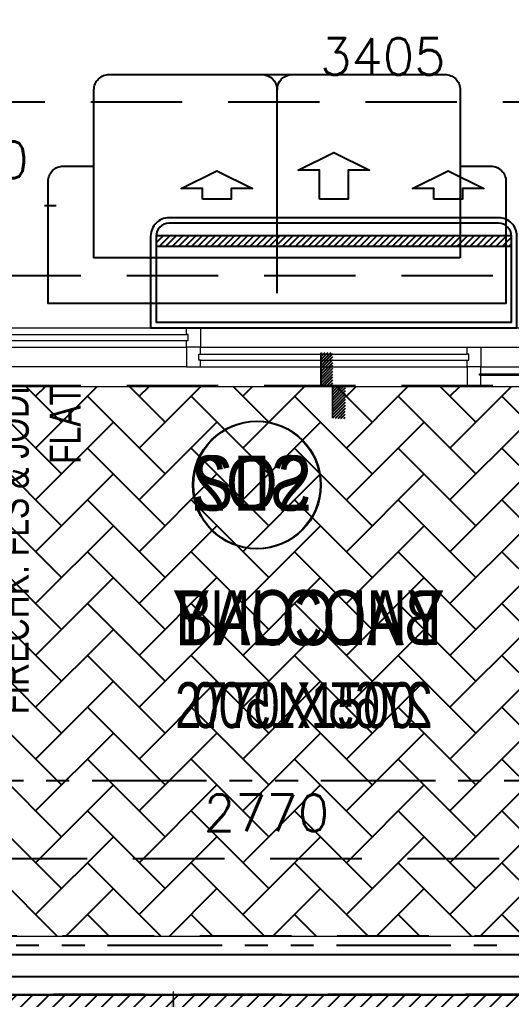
# Model space of a CAD drawing. Header units: millimetres. Extents: x 1135099 to 1230264, y -5736945 to -5695799.
# Drawn here: x 1207058 to 1208401, y -5729282 to -5726609 of the extents above; entities that cross this region are included whole.
import ezdxf
from ezdxf.enums import TextEntityAlignment as Align

# ---------------------------------------------------------------- set-up
doc = ezdxf.new("R2010")
doc.units = ezdxf.units.MM
doc.header["$LTSCALE"] = 1000
doc.header["$MEASUREMENT"] = 0
for name, pattern in [('$0$AUDIT_D_120904163729-0', [0]), ('$0$PHANTOM2', [1.25, 0.625, -0.125, 0.125, -0.125, 0.125, -0.125]), ('2BHK-A - FRONT$1$AUDIT_D_120904163729-0', [0]), ('AUDIT_D_120904163729-0', [0]), ('T8(T9 IS SIMILAR) - DIMENSION & TEXTING$0$HIDDEN', [0.375, 0.25, -0.125]), ('T8(T9 IS SIMILAR)$0$$0$HIDDEN', [0.375, 0.25, -0.125])]:
    doc.linetypes.add(name, pattern=pattern)
doc.layers.get('0').update_dxf_attribs({"linetype": 'AUDIT_D_120904163729-0'})
for name, color, linetype in [('$0$A-WALL-FEATURES', 6, '$0$AUDIT_D_120904163729-0'), ('2BHK-A - FRONT$0$a-furniture', 8, 'Continuous'), ('2BHK-A - FRONT$0$A-INDOOR UNIT', 30, 'Continuous'), ('2BHK-A - FRONT$0$a-window-no', 125, 'Continuous'), ('2BHK-A - FRONT$1$A-DECK SUNK 125', 8, 'Continuous'), ('2BHK-A - FRONT$1$A-HATCH -160', 251, '2BHK-A - FRONT$1$AUDIT_D_120904163729-0'), ('2BHK-A - FRONT$1$a-tile drop', 3, 'Continuous'), ('2BHK-A - FRONT$1$APT PLANS-typ$0$TILEDROP', 3, 'Continuous'), ('2BHK-A - FRONT$1$ELE 1', 1, 'Continuous'), ('T8(T9 IS SIMILAR) - DIMENSION & TEXTING$0$A-DIMENSIONS', 2, 'T8(T9 IS SIMILAR) - DIMENSION & TEXTING$0$HIDDEN'), ('T8(T9 IS SIMILAR) - DIMENSION & TEXTING$1$a-window-no', 125, 'Continuous'), ('T8(T9 IS SIMILAR)$0$S-BEAM', 20, 'T8(T9 IS SIMILAR)$0$$0$HIDDEN')]:
    doc.layers.add(name, color=color, linetype=linetype)
for name, color, linetype, lineweight in [('2BHK-A - FRONT$0$a-Text', 4, 'Continuous', 0), ('2BHK-A - FRONT$0$a-TEXT -R SIZE', 4, 'Continuous', 0), ('2BHK-A - FRONT$1$A-WALL- 160', 6, 'Continuous', 30), ('2BHK-A - FRONT$1$Ele', 8, 'Continuous', 15), ('2BHK-A - FRONT$1$Window', 4, 'Continuous', 20), ('T8(T9 IS SIMILAR) - DIMENSION & TEXTING$1$a-Text', 4, 'Continuous', 0), ('T8(T9 IS SIMILAR) - DIMENSION & TEXTING$1$a-TEXT -R SIZE', 4, 'Continuous', 0), ('T8(T9 IS SIMILAR) - DIMENSION & TEXTING$1$R0-18-10-2014-T1-1st Podium Floor Plan$0$Text', 2, 'Continuous', 0), ('T8(T9 IS SIMILAR)$0$D&W', 8, 'Continuous', 25)]:
    doc.layers.add(name, color=color, linetype=linetype, lineweight=lineweight)
doc.styles.add('2BHK-A - FRONT$0$ARIAL ARROW', font='swisscl.ttf')
doc.styles.add('2BHK-A - FRONT$0$LODHA STANDERD', font='sanss___.ttf')
doc.styles.add('T8(T9 IS SIMILAR) - DIMENSION & TEXTING$0$Romans 1', font='romans.shx', dxfattribs={"height": 100})
doc.styles.add('T8(T9 IS SIMILAR) - DIMENSION & TEXTING$1$ARIAL ARROW', font='swisscl.ttf')
doc.styles.add('T8(T9 IS SIMILAR) - DIMENSION & TEXTING$1$LODHA STANDERD', font='sanss___.ttf')
doc.styles.add('T8(T9 IS SIMILAR) - DIMENSION & TEXTING$1$Tahoma', font='tahoma.ttf')
doc.dimstyles.new('T8(T9 IS SIMILAR) - DIMENSION & TEXTING$0$ALPINE S', dxfattribs={"dimscale": 0, "dimtxt": 100, "dimasz": 75, "dimexe": 0, "dimexo": 0, "dimgap": 75, "dimtad": 1, "dimdec": 0, "dimzin": 0, "dimdsep": 46, "dimtxsty": 'T8(T9 IS SIMILAR) - DIMENSION & TEXTING$0$Romans 1', "dimblk": 'T8(T9 IS SIMILAR) - DIMENSION & TEXTING$0$_ArchTick', "dimcen": 0.09, "dimclrd": 256, "dimclre": 256, "dimclrt": 7, "dimadec": 0, "dimazin": 0, "dimtfac": 1, "dimtdec": 0, "dimtofl": 0, "dimtmove": 1, "dimatfit": 0, "dimldrblk": 'T8(T9 IS SIMILAR) - DIMENSION & TEXTING$0$_Open90', "dimfxl": 1, "dimtolj": 1, "dimtzin": 0, "dimarcsym": 0})
doc.dimstyles.new('T8(T9 IS SIMILAR) - DIMENSION & TEXTING$1$SAMATA STD', dxfattribs={"dimtxt": 100, "dimasz": 50, "dimexe": 50, "dimexo": 50, "dimgap": 10, "dimtad": 0, "dimdec": 0, "dimrnd": 5, "dimzin": 0, "dimdsep": 46, "dimtxsty": 'T8(T9 IS SIMILAR) - DIMENSION & TEXTING$1$Tahoma', "dimblk": 'T8(T9 IS SIMILAR) - DIMENSION & TEXTING$1$_Origin2', "dimcen": -50, "dimdle": 50, "dimclrd": 7, "dimclre": 7, "dimclrt": 7, "dimadec": 0, "dimazin": 0, "dimtfac": 1, "dimtdec": 0, "dimtmove": 1, "dimatfit": 3, "dimfxl": 150, "dimtfill": 1, "dimtolj": 1, "dimtzin": 0, "dimlwd": -1, "dimlwe": -1, "dimarcsym": 0})

# ---------------------------------------------------------------- blocks, each defined once
blk = doc.blocks.new('T8(T9 IS SIMILAR) - DIMENSION & TEXTING$1$WINDOW TAG')
at = {"layer": 'T8(T9 IS SIMILAR) - DIMENSION & TEXTING$1$a-window-no'}
blk.add_circle((0, 0), 174.1, dxfattribs=at)
at = {"layer": 'T8(T9 IS SIMILAR) - DIMENSION & TEXTING$1$a-window-no', "style": 'T8(T9 IS SIMILAR) - DIMENSION & TEXTING$1$LODHA STANDERD'}
blk.add_attdef('WINDOW', text='', height=150, dxfattribs=at).set_placement((11.3, 2.8), align=Align.MIDDLE_CENTER)
blk = doc.blocks.new('T8(T9 IS SIMILAR) - DIMENSION & TEXTING$0$_ArchTick')
at = {"color": 0, "linetype": 'ByBlock', "const_width": 0.15}
blk.add_lwpolyline([(-0.5, -0.5), (0.5, 0.5)], dxfattribs=at)
blk = doc.blocks.new('*D546')
at = {"layer": 'T8(T9 IS SIMILAR) - DIMENSION & TEXTING$0$A-DIMENSIONS', "linetype": 'T8(T9 IS SIMILAR) - DIMENSION & TEXTING$0$HIDDEN', "lineweight": -2, "transparency": 16777216}
for p, q in [((1206347.3, -5728684), (1206347.3, -5728898.5)), ((1209117.3, -5728684), (1209117.3, -5728898.5))]:
    blk.add_line(p, q, dxfattribs=at)
at = {"layer": 'T8(T9 IS SIMILAR) - DIMENSION & TEXTING$0$A-DIMENSIONS', "lineweight": -2, "transparency": 16777216}
blk.add_line((1209117.3, -5728898.5), (1206347.3, -5728898.5), dxfattribs=at)
at = {"layer": 'T8(T9 IS SIMILAR) - DIMENSION & TEXTING$0$A-DIMENSIONS', "linetype": 'ByBlock', "lineweight": -2, "transparency": 16777216, "xscale": 75, "yscale": 75, "zscale": 75, "rotation": 180}
blk.add_blockref('T8(T9 IS SIMILAR) - DIMENSION & TEXTING$0$_ArchTick', (1206347.3, -5728898.5), dxfattribs=at)
at = {"layer": 'T8(T9 IS SIMILAR) - DIMENSION & TEXTING$0$A-DIMENSIONS', "linetype": 'ByBlock', "lineweight": -2, "transparency": 16777216, "xscale": 75, "yscale": 75, "zscale": 75}
blk.add_blockref('T8(T9 IS SIMILAR) - DIMENSION & TEXTING$0$_ArchTick', (1209117.3, -5728898.5), dxfattribs=at)
at = {"layer": 'T8(T9 IS SIMILAR) - DIMENSION & TEXTING$0$A-DIMENSIONS', "color": 7, "linetype": 'ByBlock', "transparency": 16777216, "insert": (1207732.3, -5728773.5), "char_height": 100, "attachment_point": 5, "style": 'T8(T9 IS SIMILAR) - DIMENSION & TEXTING$0$Romans 1'}
blk.add_mtext('\\A1;2770', dxfattribs=at)
blk = doc.blocks.new('T8(T9 IS SIMILAR) - DIMENSION & TEXTING$0$_Open90')
at = {"color": 0, "linetype": 'ByBlock', "lineweight": -2}
for p, q in [((-0.5, 0.5), (0, 0)), ((0, 0), (-1, 0)), ((0, 0), (-0.5, -0.5))]:
    blk.add_line(p, q, dxfattribs=at)
blk = doc.blocks.new('*D548')
at = {"layer": 'T8(T9 IS SIMILAR) - DIMENSION & TEXTING$0$A-DIMENSIONS', "linetype": 'T8(T9 IS SIMILAR) - DIMENSION & TEXTING$0$HIDDEN', "lineweight": -2, "transparency": 16777216}
for p, q in [((1206347.3, -5727053), (1206347.3, -5726834.4)), ((1209752.3, -5727053), (1209752.3, -5726834.4))]:
    blk.add_line(p, q, dxfattribs=at)
at = {"layer": 'T8(T9 IS SIMILAR) - DIMENSION & TEXTING$0$A-DIMENSIONS', "lineweight": -2, "transparency": 16777216}
blk.add_line((1209752.3, -5726834.4), (1206347.3, -5726834.4), dxfattribs=at)
at = {"layer": 'T8(T9 IS SIMILAR) - DIMENSION & TEXTING$0$A-DIMENSIONS', "linetype": 'ByBlock', "lineweight": -2, "transparency": 16777216, "xscale": 75, "yscale": 75, "zscale": 75, "rotation": 180}
blk.add_blockref('T8(T9 IS SIMILAR) - DIMENSION & TEXTING$0$_ArchTick', (1206347.3, -5726834.4), dxfattribs=at)
at = {"layer": 'T8(T9 IS SIMILAR) - DIMENSION & TEXTING$0$A-DIMENSIONS', "linetype": 'ByBlock', "lineweight": -2, "transparency": 16777216, "xscale": 75, "yscale": 75, "zscale": 75}
blk.add_blockref('T8(T9 IS SIMILAR) - DIMENSION & TEXTING$0$_ArchTick', (1209752.3, -5726834.4), dxfattribs=at)
at = {"layer": 'T8(T9 IS SIMILAR) - DIMENSION & TEXTING$0$A-DIMENSIONS', "color": 7, "linetype": 'ByBlock', "transparency": 16777216, "insert": (1208049.8, -5726709.4), "char_height": 100, "attachment_point": 5, "style": 'T8(T9 IS SIMILAR) - DIMENSION & TEXTING$0$Romans 1'}
blk.add_mtext('\\A1;3405', dxfattribs=at)
blk = doc.blocks.new('*D550')
at = {"layer": 'T8(T9 IS SIMILAR) - DIMENSION & TEXTING$0$A-DIMENSIONS', "lineweight": -2, "transparency": 16777216}
for p, q in [((1206532.3, -5727321), (1206750.6, -5727116.4)), ((1206750.6, -5727116.4), (1207157.8, -5727116.4)), ((1206347.3, -5727321), (1206272.3, -5727321)), ((1206717.3, -5727321), (1206347.3, -5727321)), ((1206717.3, -5727321), (1206792.3, -5727321))]:
    blk.add_line(p, q, dxfattribs=at)
at = {"layer": 'T8(T9 IS SIMILAR) - DIMENSION & TEXTING$0$A-DIMENSIONS', "linetype": 'T8(T9 IS SIMILAR) - DIMENSION & TEXTING$0$HIDDEN', "lineweight": -2, "transparency": 16777216}
for p, q in [((1206347.3, -5727449.6), (1206347.3, -5727321)), ((1206717.3, -5727449.6), (1206717.3, -5727321))]:
    blk.add_line(p, q, dxfattribs=at)
at = {"layer": 'T8(T9 IS SIMILAR) - DIMENSION & TEXTING$0$A-DIMENSIONS', "linetype": 'ByBlock', "lineweight": -2, "transparency": 16777216, "xscale": 75, "yscale": 75, "zscale": 75}
blk.add_blockref('T8(T9 IS SIMILAR) - DIMENSION & TEXTING$0$_ArchTick', (1206347.3, -5727321), dxfattribs=at)
at = {"layer": 'T8(T9 IS SIMILAR) - DIMENSION & TEXTING$0$A-DIMENSIONS', "linetype": 'ByBlock', "lineweight": -2, "transparency": 16777216, "xscale": 75, "yscale": 75, "zscale": 75, "rotation": 180}
blk.add_blockref('T8(T9 IS SIMILAR) - DIMENSION & TEXTING$0$_ArchTick', (1206717.3, -5727321), dxfattribs=at)
at = {"layer": 'T8(T9 IS SIMILAR) - DIMENSION & TEXTING$0$A-DIMENSIONS', "color": 7, "linetype": 'ByBlock', "transparency": 16777216, "insert": (1206954.2, -5726991.4), "char_height": 100, "attachment_point": 5, "style": 'T8(T9 IS SIMILAR) - DIMENSION & TEXTING$0$Romans 1'}
blk.add_mtext('\\A1;370', dxfattribs=at)
blk = doc.blocks.new('T8(T9 IS SIMILAR) - DIMENSION & TEXTING$1$_Origin2')
at = {"color": 0, "linetype": 'ByBlock', "lineweight": -2}
blk.add_line((-0.5, 0), (-1, 0), dxfattribs=at)
for radius in [0.5, 0.25]:
    blk.add_circle((0, 0), radius, dxfattribs=at)
blk = doc.blocks.new('2BHK-A - FRONT$1$2400')
at = {"layer": '2BHK-A - FRONT$1$Window', "color": 1, "lineweight": 13}
for p, q in [((1151176.5, -5692111.9), (1148842.5, -5692111.9)), ((1149607.5, -5692111.9), (1148880, -5692111.9)), ((1149607.5, -5692165.3), (1148880, -5692165.3)), ((1150373.7, -5692165.3), (1149645, -5692165.3)), ((1150411.2, -5692165.3), (1151176.5, -5692165.3)), ((1149607.5, -5692218.6), (1148842.5, -5692218.6)), ((1150373.7, -5692218.6), (1149645, -5692218.6)), ((1151139, -5692218.6), (1150411.2, -5692218.6)), ((1150373.7, -5692271.9), (1148842.5, -5692271.9)), ((1151139, -5692271.9), (1150411.2, -5692271.9))]:
    blk.add_line(p, q, dxfattribs=at)
at = {"layer": '2BHK-A - FRONT$1$Window', "color": 5, "lineweight": 13}
for p, q in [((1149607.5, -5692142.2), (1148880, -5692142.2)), ((1149607.5, -5692146.7), (1148880, -5692146.7)), ((1150373.7, -5692183.8), (1149645, -5692183.8)), ((1150373.7, -5692200), (1149645, -5692200)), ((1151139, -5692237.2), (1150411.2, -5692237.2)), ((1151139, -5692253.3), (1150411.2, -5692253.3))]:
    blk.add_line(p, q, dxfattribs=at)
at = {"layer": '2BHK-A - FRONT$1$Window', "color": 4, "lineweight": 13}
for points in [[(1148842.5, -5692111.9), (1148809.5, -5692111.9), (1148809.5, -5692271.9), (1148842.5, -5692271.9)], [(1148880, -5692146.7), (1148880, -5692165.3), (1148842.5, -5692165.3), (1148842.5, -5692111.9), (1148880, -5692111.9), (1148880, -5692142.2), (1148875.5, -5692142.2), (1148875.5, -5692146.7)], [(1149607.5, -5692146.7), (1149607.5, -5692165.3), (1149645, -5692165.3), (1149645, -5692111.9), (1149607.5, -5692111.9), (1149607.5, -5692142.2), (1149612, -5692142.2), (1149612, -5692146.7)], [(1151209.5, -5692111.9), (1151176.5, -5692111.9), (1151176.5, -5692271.9), (1151209.5, -5692271.9)], [(1149645, -5692200), (1149645, -5692218.6), (1149607.5, -5692218.6), (1149607.5, -5692165.3), (1149645, -5692165.3), (1149645, -5692183.8), (1149640.5, -5692183.8), (1149640.5, -5692200)], [(1150373.7, -5692200), (1150373.7, -5692218.6), (1150411.2, -5692218.6), (1150411.2, -5692165.3), (1150373.7, -5692165.3), (1150373.7, -5692183.8), (1150378.2, -5692183.8), (1150378.2, -5692200)], [(1150411.2, -5692253.3), (1150411.2, -5692271.9), (1150373.7, -5692271.9), (1150373.7, -5692218.6), (1150411.2, -5692218.6), (1150411.2, -5692237.2), (1150406.7, -5692237.2), (1150406.7, -5692253.3)], [(1151139, -5692253.3), (1151139, -5692271.9), (1151176.5, -5692271.9), (1151176.5, -5692218.6), (1151139, -5692218.6), (1151139, -5692237.2), (1151143.5, -5692237.2), (1151143.5, -5692253.3)]]:
    blk.add_lwpolyline(points, close=True, dxfattribs=at)
blk = doc.blocks.new('2BHK-A - FRONT$0$WINDOW TAG')
at = {"layer": '2BHK-A - FRONT$0$a-window-no'}
blk.add_circle((0, 0), 174.1, dxfattribs=at)
at = {"layer": '2BHK-A - FRONT$0$a-window-no', "style": '2BHK-A - FRONT$0$LODHA STANDERD'}
blk.add_attdef('WINDOW', text='', height=150, dxfattribs=at).set_placement((11.3, 2.8), align=Align.MIDDLE_CENTER)
blk = doc.blocks.new('2BHK-A - FRONT$1$TILE DROP -x')
at = {"layer": '2BHK-A - FRONT$1$APT PLANS-typ$0$TILEDROP'}
h = blk.add_hatch(dxfattribs=at)
h.set_pattern_fill('ACET-2D-ANSI31', color=8, scale=90, angle=90, style=0)
h.set_pattern_definition([(135, (-851695.914, 5365039.183), (-7.954951288, -7.954951288), [])])
h.paths.add_polyline_path([(-58323.9, -19205.9), (-58323.9, -19023.7), (-58261.5, -19023.7), (-58261.5, -19205.9)])
edge = h.paths.add_edge_path()
edge.add_line((-58323.9, -19381.2), (-58393.7, -19381.2))
edge.add_line((-58323.9, -19205.9), (-58323.9, -19381.2))
edge.add_line((-58393.1, -19205.9), (-58323.9, -19205.9))
edge.add_line((-58393.1, -19381.2), (-58393.1, -19205.9))
at = {"layer": '2BHK-A - FRONT$1$APT PLANS-typ$0$TILEDROP', "color": 1}
blk.add_line((-58153.9, -19205.9), (-58434, -19205.9), dxfattribs=at)
at = {"layer": '2BHK-A - FRONT$1$APT PLANS-typ$0$TILEDROP', "color": 20, "const_width": 10}
for points in [[(-58261.5, -19205.9), (-58261.5, -19023.7)], [(-58323.9, -19381.2), (-58323.9, -19205.9)], [(-58323.9, -19205.9), (-58261.5, -19205.9)]]:
    blk.add_lwpolyline(points, dxfattribs=at)
blk = doc.blocks.new('2BHK-A - FRONT$0$1.5tr')
at = {"layer": '2BHK-A - FRONT$0$A-INDOOR UNIT'}
h = blk.add_hatch(dxfattribs=at)
h.set_pattern_fill('ANSI31', color=3, scale=100, style=0)
h.paths.add_polyline_path([(222.8, 485), (251, 485), (251, -485), (222.8, -485)])
for points in [[(300, 450), (300, -450, -0.414214), (250, -500), (0, -500), (0, 500), (250, 500, -0.414214)], [(285, 450), (285, -450, -0.414214), (250, -485), (15, -485), (15, 485), (250, 485, -0.414214)]]:
    blk.add_lwpolyline(points, format="xyb", close=True, dxfattribs=at)
at = {"layer": '2BHK-A - FRONT$0$A-INDOOR UNIT', "color": 3}
blk.add_lwpolyline([(222.8, 485), (251, 485), (251, -485), (222.8, -485)], close=True, dxfattribs=at)
at = {"layer": '2BHK-A - FRONT$0$A-INDOOR UNIT', "color": 0, "ltscale": 300}
for points in [[(350.5, 273.3), (379.7, 273.3), (379.7, 214.8), (428.5, 312.3), (379.7, 409.8), (379.7, 351.3), (350.5, 351.3)], [(350.5, -39), (429.7, -39), (429.7, -97.5), (478.5, 0), (429.7, 97.5), (429.7, 39), (350.5, 39)], [(350.5, -358.3), (379.7, -358.3), (379.7, -416.8), (428.5, -319.3), (379.7, -221.8), (379.7, -280.3), (350.5, -280.3)]]:
    blk.add_lwpolyline(points, close=True, dxfattribs=at)
blk = doc.blocks.new('2BHK-A - FRONT')
at = {"layer": '2BHK-A - FRONT$1$A-DECK SUNK 125'}
h = blk.add_hatch(dxfattribs=at)
h.set_pattern_fill('AR-HBONE', color=256, scale=25)
h.set_pattern_definition([(45, (0, -0.98), (1e-14, 141.4213562), [300, -100]), (135, (70.71, 69.74), (1e-14, 141.4213562), [300, -100])])
h.paths.add_polyline_path([(1148934.5, -5727609.6), (1151704.5, -5727609.6), (1151704.5, -5729109.6), (1148934.5, -5729109.6)])
at = {"layer": '2BHK-A - FRONT$1$A-HATCH -160', "linetype": 'ByBlock'}
h = blk.add_hatch(dxfattribs=at)
h.set_pattern_fill('ANSI32', color=256, scale=150)
h.set_pattern_definition([(45, (0, -0.55), (-39.77475644, 39.77475644), []), (45, (26.517, -0.55), (-39.77475644, 39.77475644), [])])
h.paths.add_polyline_path([(1145269.9, -5728524.2), (1145269.9, -5728684.2), (1144639.8, -5728684.2), (1144639.8, -5726829.5), (1144799.8, -5726829.5), (1144799.8, -5728524.2)])
h.paths.add_polyline_path([(1148934.5, -5727449.8), (1148934.5, -5727609.8), (1147999.5, -5727609.8), (1147999.5, -5727009.5), (1148159.5, -5727009.5), (1148159.5, -5727449.8)])
h.paths.add_polyline_path([(1147999.5, -5728684.2), (1147999.5, -5728524.2), (1147369.9, -5728524.2), (1147369.9, -5728684.2)])
edge = h.paths.add_edge_path()
edge.add_line((1151334.5, -5727449.8), (1151779.5, -5727449.8))
edge.add_line((1151779.5, -5727449.8), (1151779.5, -5727609.8))
edge.add_line((1151704.5, -5727609.8), (1151334.5, -5727609.8))
edge.add_line((1151334.5, -5727609.8), (1151334.5, -5727449.8))
h.paths.add_polyline_path([(1146264.5, -5719573.8), (1146424.5, -5719573.8), (1146424.5, -5719224.6), (1146264.5, -5719224.6)])
h.paths.add_polyline_path([(1145549.4, -5721834.4), (1145788.9, -5721834.4), (1145790, -5721674.6), (1145549.4, -5721674.6)])
h.paths.add_polyline_path([(1145949.5, -5721924.2), (1145949.5, -5722524.6), (1145789.5, -5722524.6), (1145789.5, -5721924.2)])
h.paths.add_polyline_path([(1144599.5, -5721924.6), (1144759.5, -5721924.6), (1144762, -5722524.6), (1144602, -5722524.6)])
h.paths.add_polyline_path([(1144599.5, -5723474.6), (1144599.5, -5723174.6), (1144759.5, -5723174.6), (1144759.5, -5723314.6), (1145789.5, -5723314.6), (1145789.5, -5723174.6), (1145949.5, -5723174.6), (1145949.5, -5723474.2)])
at = {"layer": '2BHK-A - FRONT$0$a-furniture'}
for p, q in [((1150289.3, -5727258.5), (1150289.3, -5726800.3)), ((1150289.3, -5727355), (1150289.3, -5726896.8))]:
    blk.add_line(p, q, dxfattribs=at)
blk.add_lwpolyline([(1149789.3, -5727258.5), (1150789.3, -5727258.5), (1150789.3, -5726800.3, 0.414214), (1150747.6, -5726758.6), (1149830.9, -5726758.6, 0.414214), (1149789.3, -5726800.3)], format="xyb", close=True, dxfattribs=at)
blk.add_lwpolyline([(1149789.3, -5727008.6), (1149705.9, -5727008.6, 0.414214), (1149664.3, -5727050.3), (1149664.3, -5727383.5), (1150914.3, -5727383.5), (1150914.3, -5727050.3, 0.414214), (1150872.6, -5727008.6), (1150789.3, -5727008.6)], format="xyb", dxfattribs=at)
for centre, start, end in [((1150247.6, -5726800.3, 0), 359.9998, 89.9998), ((1150330.9, -5726800.3, 0), 90.0002, 180.0002)]:
    blk.add_arc(centre, 41.7, start, end, dxfattribs=at)
at = {"layer": '2BHK-A - FRONT$1$Ele'}
for p, q in [((1151704.5, -5729109.6), (1148934.5, -5729109.6)), ((1151704.5, -5729269.6), (1148774.5, -5729269.6))]:
    blk.add_line(p, q, dxfattribs=at)
at = {"layer": '2BHK-A - FRONT$1$ELE 1'}
for p, q in [((1151704.5, -5729159.6), (1148884.5, -5729159.6)), ((1151704.5, -5729219.6), (1148824.5, -5729219.6))]:
    blk.add_line(p, q, dxfattribs=at)
at = {"layer": '2BHK-A - FRONT$0$A-INDOOR UNIT', "rotation": 90}
blk.add_blockref('2BHK-A - FRONT$0$1.5tr', (1150134.5, -5727449.6), dxfattribs=at)
at = {"layer": '2BHK-A - FRONT$0$a-window-no'}
ref = blk.add_blockref('2BHK-A - FRONT$0$WINDOW TAG', (1150345, -5727878.4), dxfattribs=dict(at, xscale=-1))
ref.add_attrib('WINDOW', 'SD2', dxfattribs={"height": 150, "style": '2BHK-A - FRONT$0$LODHA STANDERD', "width": 0.8}).set_placement((1150358.7, -5727873.4), align=Align.MIDDLE_CENTER)
at = {"layer": '2BHK-A - FRONT$1$a-tile drop', "extrusion": (0, 0, -1), "xscale": -0.5, "yscale": 0.5, "zscale": -0.5}
blk.add_blockref('2BHK-A - FRONT$1$TILE DROP -x', (-1179299.9, -5718006.2), dxfattribs=at)
at = {"layer": '2BHK-A - FRONT$1$A-WALL- 160', "linetype": 'ByBlock', "xscale": -1, "rotation": 180}
blk.add_blockref('2BHK-A - FRONT$1$2400', (125, -11419721.5), dxfattribs=at)
at = {"layer": '2BHK-A - FRONT$0$a-Text', "style": '2BHK-A - FRONT$0$ARIAL ARROW'}
blk.add_text('BALCONY', height=150, dxfattribs=at).set_placement((1149840.1, -5728315.5))
at = {"layer": '2BHK-A - FRONT$0$a-TEXT -R SIZE', "color": 2, "style": '2BHK-A - FRONT$0$ARIAL ARROW'}
blk.add_text('2765X1500', height=125, dxfattribs=at).set_placement((1149864.5, -5728541.5))
blk = doc.blocks.new('T8(T9 IS SIMILAR)')
at = {"layer": 'T8(T9 IS SIMILAR)$0$S-BEAM'}
for p, q in [((1209851.9, -5727308.3, 0), (1202691.8, -5727308.2, 0)), ((1209851.9, -5727608.3, 0), (1202691.8, -5727608.2, 0))]:
    blk.add_line(p, q, dxfattribs=at)
at = {"layer": 'T8(T9 IS SIMILAR)$0$S-BEAM', "elevation": -460.3}
for points in [[(1203266.7, -5729268.9), (1209276.7, -5729268.9), (1209277, -5728483.3)], [(1203426.7, -5729108.9), (1209116.7, -5729108.9)]]:
    blk.add_lwpolyline(points, dxfattribs=at)
at = {"layer": 'T8(T9 IS SIMILAR)$0$S-BEAM'}
blk.add_lwpolyline([(1209276.7, -5728705.5), (1209276.7, -5728505.5), (1209276.7, -5728505.5), (1209276.7, -5728705.5), (1209276.7, -5728705.5), (1209276.7, -5729268.9), (1203266.7, -5729268.9), (1203266.7, -5728483.4), (1203426.7, -5728483.4), (1203426.7, -5729108.9), (1209116.7, -5729108.9), (1209116.7, -5728483.3), (1209276.7, -5728483.4), (1209276.7, -5728705.5), (1209276.7, -5728705.5), (1209276.7, -5728505.5), (1209276.7, -5728506), (1209276.9, -5728683.3), (1209303.7, -5728683.3)], dxfattribs=at)
at = {"layer": 'T8(T9 IS SIMILAR)$0$D&W', "linetype": 'ByBlock', "xscale": -1}
blk.add_blockref('2BHK-A - FRONT', (2358051.8, -0.4), dxfattribs=at)
blk = doc.blocks.new('T8(T9 IS SIMILAR) - DIMENSION & TEXTING')
at = {"layer": 'T8(T9 IS SIMILAR) - DIMENSION & TEXTING$1$a-window-no'}
ref = blk.add_blockref('T8(T9 IS SIMILAR) - DIMENSION & TEXTING$1$WINDOW TAG', (1207706.7, -5727878.8), dxfattribs=at)
ref.add_attrib('WINDOW', 'SD2', dxfattribs={"height": 150, "style": 'T8(T9 IS SIMILAR) - DIMENSION & TEXTING$1$LODHA STANDERD', "width": 0.8}).set_placement((1207692.6, -5727873.7), align=Align.MIDDLE_CENTER)
at = {"layer": 'T8(T9 IS SIMILAR) - DIMENSION & TEXTING$1$a-Text', "style": 'T8(T9 IS SIMILAR) - DIMENSION & TEXTING$1$ARIAL ARROW'}
blk.add_text('BALCONY', height=150, dxfattribs=at).set_placement((1207483.6, -5728315.8))
at = {"layer": 'T8(T9 IS SIMILAR) - DIMENSION & TEXTING$1$a-TEXT -R SIZE', "color": 2, "style": 'T8(T9 IS SIMILAR) - DIMENSION & TEXTING$1$ARIAL ARROW'}
blk.add_text('2770X1500', height=125, dxfattribs=at).set_placement((1207482.8, -5728541.8))
at = {"layer": 'T8(T9 IS SIMILAR) - DIMENSION & TEXTING$1$R0-18-10-2014-T1-1st Podium Floor Plan$0$Text', "linetype": 'ByBlock', "insert": (1206714.6, -5727608.4), "char_height": 85, "width": 985.308, "attachment_point": 3, "rotation": 90, "style": 'T8(T9 IS SIMILAR) - DIMENSION & TEXTING$1$ARIAL ARROW'}
blk.add_mtext('*TO BE ELIMINATED IN CASE OF REFUGE, FIRECHK. FLS & JODI FLAT', dxfattribs=at)
at = {"layer": 'T8(T9 IS SIMILAR) - DIMENSION & TEXTING$0$A-DIMENSIONS', "linetype": 'ByBlock'}
for base, p1, p2, picture, middle in [((1206347.3, -5726834.4), (1209752.3, -5727053, -0.1), (1206347.3, -5727053), '*D548', (1208049.8, -5726709.4)), ((1206347.3, -5728898.5), (1209117.3, -5728684), (1206347.3, -5728684), '*D546', (1207732.3, -5728773.5))]:
    dim = blk.add_linear_dim(base=base, p1=p1, p2=p2, angle=180, dimstyle='T8(T9 IS SIMILAR) - DIMENSION & TEXTING$0$ALPINE S', override={"dimscale": 1, "dimfxl": 5, "dimarcsym": 1}, dxfattribs=at)
    dim.commit()
    dim.dimension.update_dxf_attribs({"geometry": picture, "text_midpoint": middle})
dim = blk.add_linear_dim(base=(1206347.3, -5727321), p1=(1206717.3, -5727449.6), p2=(1206347.3, -5727449.6), angle=180, dimstyle='T8(T9 IS SIMILAR) - DIMENSION & TEXTING$0$ALPINE S', override={"dimscale": 1, "dimfxl": 5, "dimarcsym": 1}, dxfattribs=at)
dim.commit()
dim.dimension.update_dxf_attribs({"geometry": '*D550', "text_midpoint": (1206825.6, -5727116.4), "dimtype": 128})
at = {"layer": 'T8(T9 IS SIMILAR) - DIMENSION & TEXTING$1$R0-18-10-2014-T1-1st Podium Floor Plan$0$Text'}
blk.add_leader([(1207477.4, -5729260.2), (1207477.4, -5729594.4), (1207537.8, -5729594.4)], dimstyle='T8(T9 IS SIMILAR) - DIMENSION & TEXTING$1$SAMATA STD', override={"dimscale": 1, "dimasz": 100, "dimclrd": 2, "dimfxlon": 1, "dimarcsym": 1}, dxfattribs=at)

msp = doc.modelspace()

# ---------------------------------------------------------------- hatches: boundary and pattern name
at = {"linetype": 'ByBlock'}
h = msp.add_hatch(dxfattribs=at)
h.set_pattern_fill('ANSI31', color=8, scale=250)
h.set_pattern_definition([(45, (54491.406, -0.15), (-22.09708691, 22.09708691), [])])
h.paths.add_polyline_path([(1210351.4, -5729669.6), (1202190.9, -5729669.6), (1202190.9, -5728684.7), (1202490.9, -5728684.7), (1203265.9, -5728684.9), (1203265.9, -5729269.7), (1209275.9, -5729269.7), (1209275.9, -5728684.7), (1210351.4, -5728683.8)])

# ---------------------------------------------------------------- linework, layer by layer
at = {"layer": '$0$A-WALL-FEATURES', "color": 1, "linetype": '$0$PHANTOM2', "ltscale": 0.5, "elevation": -0.7}
msp.add_lwpolyline([(1199130.9, -5727884.4), (1199130.9, -5728684.7), (1213410.9, -5728684.7), (1213410.9, -5727884.4), (1213860.9, -5727884.4), (1213860.9, -5729134.7), (1198680.9, -5729134.7), (1198680.9, -5727884.4)], close=True, dxfattribs=at)

# ---------------------------------------------------------------- next in the draw order: block references
at = {"linetype": 'ByBlock'}
msp.add_blockref('T8(T9 IS SIMILAR)', (-1.4, 0.2, -0.6), dxfattribs=at)

# ---------------------------------------------------------------- next in the draw order: block references
msp.add_blockref('T8(T9 IS SIMILAR) - DIMENSION & TEXTING', (0, 0), dxfattribs=at)

# ---------------------------------------------------------------- next in the draw order: linework, layer by layer
at = {"linetype": 'ByBlock', "elevation": -0.6}
msp.add_lwpolyline([(1210351.4, -5729669.6), (1202190.9, -5729669.6), (1202190.9, -5728684.7), (1202490.9, -5728684.7), (1203265.9, -5728684.9), (1203265.9, -5729269.7), (1209275.9, -5729269.7), (1209275.9, -5728684.7), (1210351.4, -5728683.8)], close=True, dxfattribs=at)

doc.saveas('drawing.dxf')
